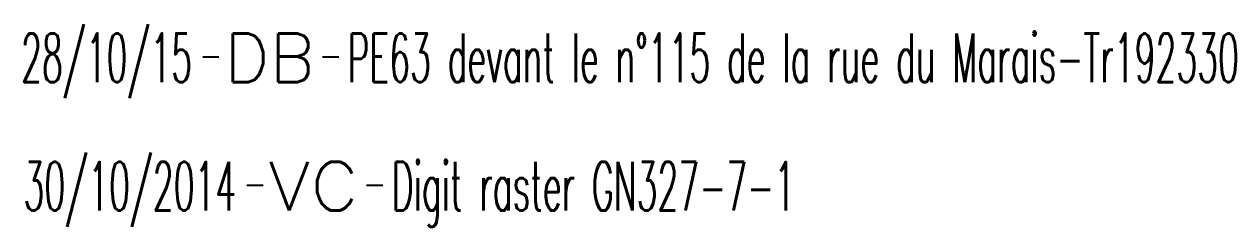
# Model space of a CAD drawing. Header units: millimetres. Extents: x 100882 to 102000, y 121995 to 123000.
# Drawn here: x 101440.86 to 101478.21, y 122733.7 to 122739.95 of the extents above; entities that cross this region are included whole.
import ezdxf
from ezdxf.enums import TextEntityAlignment as Align

# ---------------------------------------------------------------- set-up
doc = ezdxf.new("R2010")
doc.units = ezdxf.units.MM
doc.layers.get('0').update_dxf_attribs({"linetype": 'CONTINUOUS'})
doc.layers.add('L_910', color=7, linetype='CONTINUOUS')
doc.styles.get("Standard").update_dxf_attribs({"font": 'romans.shx', "width": 0.85})

# ---------------------------------------------------------------- blocks, each defined once
blk = doc.blocks.new('GIS_MODF')
at = {"color": 0, "linetype": 'Continuous', "flags": 128}
for points in [[(-2.176, -0.014), (-1.676, -0.014)], [(1.519, -0.014), (2.019, -0.014)]]:
    blk.add_lwpolyline(points, dxfattribs=at)
at = {"color": 0, "linetype": 'Continuous', "width": 0.5}
blk.add_attdef('DATE', text='', height=1.5, dxfattribs=at).set_placement((-2.502, -0.798), align=Align.RIGHT)
at = {"color": 0, "linetype": 'Continuous', "width": 1.771291}
blk.add_attdef('USER', text='', height=1.5, dxfattribs=at).set_placement((-1.507, -0.798), (1.276, -0.798), align=Align.FIT)
at = {"color": 0, "linetype": 'Continuous', "width": 0.5}
blk.add_attdef('DESC', (2.289, -0.798), '', height=1.5, dxfattribs=at)

msp = doc.modelspace()

# ---------------------------------------------------------------- block references
at = {"layer": 'L_910'}
ref = msp.add_blockref('GIS_MODF', (101448.534, 122738.965), dxfattribs=at)
ref.add_attrib('DATE', '28/10/15', dxfattribs={"layer": '0', "color": 0, "linetype": 'Continuous', "height": 1.5, "width": 0.5}).set_placement((101446.032, 122738.167), align=Align.RIGHT)
ref.add_attrib('USER', 'DB', dxfattribs={"layer": '0', "color": 0, "linetype": 'Continuous', "height": 1.5, "width": 0.99919}).set_placement((101447.027, 122738.167), (101449.81, 122738.167), align=Align.FIT)
ref.add_attrib('DESC', 'PE63 devant le n°115 de la rue du Marais-Tr192330', (101450.823, 122738.167), dxfattribs={"layer": '0', "color": 0, "linetype": 'Continuous', "height": 1.5, "width": 0.5})
ref = msp.add_blockref('GIS_MODF', (101449.894, 122735.003), dxfattribs=at)
ref.add_attrib('DATE', '30/10/2014', dxfattribs={"layer": '0', "color": 0, "linetype": 'Continuous', "height": 1.5, "width": 0.5}).set_placement((101447.392, 122734.205), align=Align.RIGHT)
ref.add_attrib('USER', 'VC', dxfattribs={"layer": '0', "color": 0, "linetype": 'Continuous', "height": 1.5, "width": 1.082456}).set_placement((101448.387, 122734.205), (101451.17, 122734.205), align=Align.FIT)
ref.add_attrib('DESC', 'Digit raster GN327-7-1', (101452.183, 122734.205), dxfattribs={"layer": '0', "color": 0, "linetype": 'Continuous', "height": 1.5, "width": 0.5})

doc.saveas('drawing.dxf')
